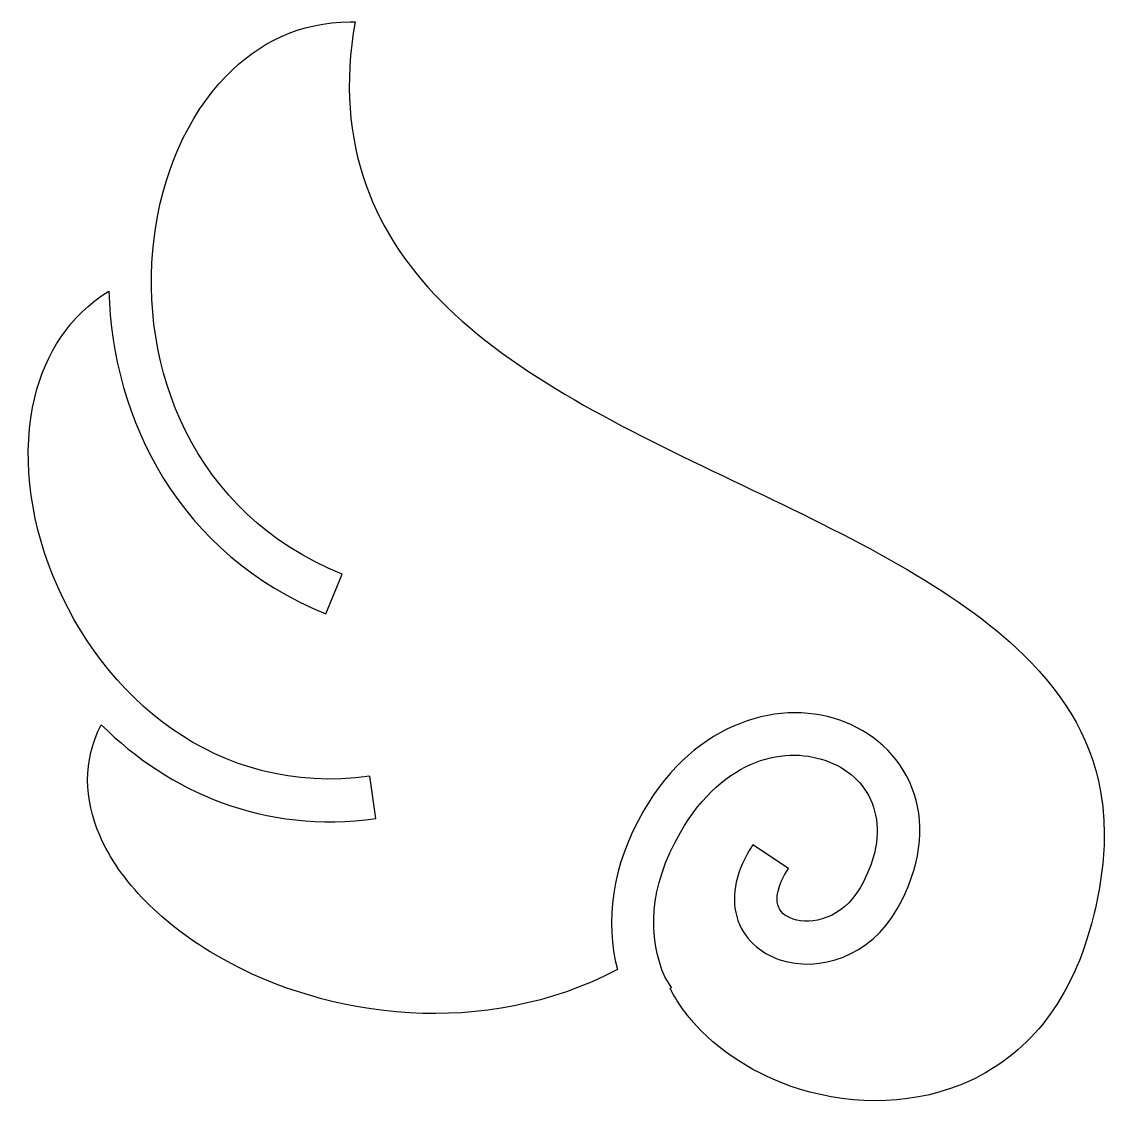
# Model space of a CAD drawing. Header units: centimetres. Extents: x -10.1 to 9.9, y -10.1 to 9.9.
import ezdxf

# ---------------------------------------------------------------- set-up
doc = ezdxf.new("R2010")
doc.units = ezdxf.units.CM
doc.header["$MEASUREMENT"] = 0
doc.layers.add('Layer 1', color=7, linetype='Continuous')

msp = doc.modelspace()

# ---------------------------------------------------------------- linework, layer by layer
at = {"layer": 'Layer 1'}
msp.add_open_spline([(-4.02578, 9.91344), (-4.95664, 9.90471), (-5.71136, 9.52811), (-6.31204, 8.9106), (-6.31204, 8.9106), (-7.02067, 8.18219), (-7.49325, 7.10109), (-7.63763, 5.91937), (-7.63763, 5.91937), (-7.92635, 3.55586), (-6.93975, 0.8612), (-4.17589, -0.26351), (-4.17589, -0.26351), (-4.17589, -0.26351), (-4.47242, -0.99356), (-4.47242, -0.99356), (-4.47242, -0.99356), (-7.17657, 0.10686), (-8.40564, 2.58047), (-8.46918, 4.95212), (-8.46918, 4.95212), (-9.20122, 4.49392), (-9.63335, 3.81148), (-9.83302, 2.99397), (-9.83302, 2.99397), (-10.07456, 2.00522), (-9.94801, 0.82063), (-9.49964, -0.28855), (-9.49964, -0.28855), (-8.60298, -2.50701), (-6.49011, -4.37277), (-3.66208, -3.98221), (-3.66208, -3.98221), (-3.66208, -3.98221), (-3.554, -4.76358), (-3.554, -4.76358), (-3.554, -4.76358), (-5.61159, -5.04779), (-7.35683, -4.27544), (-8.61023, -3.03343), (-8.61023, -3.03343), (-8.95398, -3.71723), (-8.92666, -4.39394), (-8.63793, -5.07065), (-8.63793, -5.07065), (-8.28068, -5.90785), (-7.4784, -6.72583), (-6.4083, -7.3306), (-6.4083, -7.3306), (-4.42282, -8.45269), (-1.56742, -8.82984), (0.89477, -7.5454), (0.89477, -7.5454), (0.6658, -6.66029), (0.78294, -5.64472), (1.37304, -4.62261), (1.37304, -4.62261), (2.33067, -2.96406), (3.93601, -2.52138), (5.09963, -2.99122), (5.09963, -2.99122), (5.68146, -3.22618), (6.1572, -3.68931), (6.3594, -4.30505), (6.3594, -4.30505), (6.56164, -4.9207), (6.47899, -5.6672), (6.04841, -6.4266), (6.04841, -6.4266), (5.55083, -7.30412), (4.60863, -7.60212), (3.8873, -7.36357), (3.8873, -7.36357), (3.52668, -7.24423), (3.20334, -6.96563), (3.09138, -6.56761), (3.09138, -6.56761), (2.97951, -6.16954), (3.08539, -5.70882), (3.38921, -5.2472), (3.38921, -5.2472), (3.38921, -5.2472), (4.04678, -5.68077), (4.04678, -5.68077), (4.04678, -5.68077), (3.8259, -6.01622), (3.81486, -6.23233), (3.84901, -6.35407), (3.84901, -6.35407), (3.88329, -6.47585), (3.96877, -6.56048), (4.13364, -6.61501), (4.13364, -6.61501), (4.46348, -6.7241), (5.03953, -6.6086), (5.36317, -6.03781), (5.36317, -6.03781), (5.70844, -5.4289), (5.73509, -4.93373), (5.60956, -4.55139), (5.60956, -4.55139), (5.48407, -4.1691), (5.19437, -3.87864), (4.80449, -3.72123), (4.80449, -3.72123), (4.02468, -3.40636), (2.85886, -3.62538), (2.05564, -5.01663), (2.05564, -5.01663), (1.46428, -6.04089), (1.44956, -6.93004), (1.77227, -7.6916), (1.77227, -7.6916), (1.77227, -7.6916), (1.89093, -7.87608), (1.89093, -7.87608), (1.89093, -7.87608), (1.88262, -7.88156), (1.87419, -7.88662), (1.86588, -7.89194), (1.86588, -7.89194), (1.87668, -7.9129), (1.88751, -7.93445), (1.89877, -7.95519), (1.89877, -7.95519), (1.98079, -8.10552), (2.07663, -8.25066), (2.1861, -8.38868), (2.1861, -8.38868), (2.19032, -8.39416), (2.19496, -8.39922), (2.19926, -8.40458), (2.19926, -8.40458), (2.21592, -8.42524), (2.23342, -8.44607), (2.2507, -8.46648), (2.2507, -8.46648), (2.73597, -9.04237), (3.4465, -9.49445), (4.24575, -9.74345), (4.24575, -9.74345), (5.26874, -10.06211), (6.42145, -10.04478), (7.40173, -9.58532), (7.40173, -9.58532), (8.38205, -9.12582), (9.21221, -8.23713), (9.62356, -6.70209), (9.62356, -6.70209), (9.76368, -6.17895), (9.83777, -5.6995), (9.85548, -5.25518), (9.85548, -5.25518), (9.8559, -5.23755), (9.85645, -5.2201), (9.85675, -5.20247), (9.85675, -5.20247), (9.86042, -4.98741), (9.85304, -4.77042), (9.83301, -4.55283), (9.83301, -4.55283), (9.83145, -4.53567), (9.82947, -4.51851), (9.82774, -4.50139), (9.82774, -4.50139), (9.82639, -4.49), (9.82521, -4.47845), (9.82382, -4.46711), (9.82382, -4.46711), (9.68488, -3.3796), (9.1566, -2.52064), (8.37556, -1.74993), (8.37556, -1.74993), (7.12591, -0.51694), (5.18353, 0.42754), (3.19944, 1.37577), (3.19944, 1.37577), (1.21535, 2.324), (-0.81124, 3.27755), (-2.23496, 4.65037), (-2.23496, 4.65037), (-3.57097, 5.93873), (-4.34024, 7.6521), (-3.93488, 9.91352), (-3.93488, 9.91352), (-3.96524, 9.91394), (-3.99577, 9.91377), (-4.02579, 9.91352), (-4.02579, 9.91352), (-4.02579, 9.91352), (-4.02578, 9.91344), (-4.02578, 9.91344)], degree=3, knots=[0, 0, 0, 0, 0.02040816, 0.02040816, 0.02040816, 0.02040816, 0.04081633, 0.04081633, 0.04081633, 0.04081633, 0.06122449, 0.06122449, 0.06122449, 0.06122449, 0.08163265, 0.08163265, 0.08163265, 0.08163265, 0.10204082, 0.10204082, 0.10204082, 0.10204082, 0.12244898, 0.12244898, 0.12244898, 0.12244898, 0.14285714, 0.14285714, 0.14285714, 0.14285714, 0.16326531, 0.16326531, 0.16326531, 0.16326531, 0.18367347, 0.18367347, 0.18367347, 0.18367347, 0.20408163, 0.20408163, 0.20408163, 0.20408163, 0.2244898, 0.2244898, 0.2244898, 0.2244898, 0.24489796, 0.24489796, 0.24489796, 0.24489796, 0.26530612, 0.26530612, 0.26530612, 0.26530612, 0.28571429, 0.28571429, 0.28571429, 0.28571429, 0.30612245, 0.30612245, 0.30612245, 0.30612245, 0.32653061, 0.32653061, 0.32653061, 0.32653061, 0.34693878, 0.34693878, 0.34693878, 0.34693878, 0.36734694, 0.36734694, 0.36734694, 0.36734694, 0.3877551, 0.3877551, 0.3877551, 0.3877551, 0.40816327, 0.40816327, 0.40816327, 0.40816327, 0.42857143, 0.42857143, 0.42857143, 0.42857143, 0.44897959, 0.44897959, 0.44897959, 0.44897959, 0.46938776, 0.46938776, 0.46938776, 0.46938776, 0.48979592, 0.48979592, 0.48979592, 0.48979592, 0.51020408, 0.51020408, 0.51020408, 0.51020408, 0.53061224, 0.53061224, 0.53061224, 0.53061224, 0.55102041, 0.55102041, 0.55102041, 0.55102041, 0.57142857, 0.57142857, 0.57142857, 0.57142857, 0.59183673, 0.59183673, 0.59183673, 0.59183673, 0.6122449, 0.6122449, 0.6122449, 0.6122449, 0.63265306, 0.63265306, 0.63265306, 0.63265306, 0.65306122, 0.65306122, 0.65306122, 0.65306122, 0.67346939, 0.67346939, 0.67346939, 0.67346939, 0.69387755, 0.69387755, 0.69387755, 0.69387755, 0.71428571, 0.71428571, 0.71428571, 0.71428571, 0.73469388, 0.73469388, 0.73469388, 0.73469388, 0.75510204, 0.75510204, 0.75510204, 0.75510204, 0.7755102, 0.7755102, 0.7755102, 0.7755102, 0.79591837, 0.79591837, 0.79591837, 0.79591837, 0.81632653, 0.81632653, 0.81632653, 0.81632653, 0.83673469, 0.83673469, 0.83673469, 0.83673469, 0.85714286, 0.85714286, 0.85714286, 0.85714286, 0.87755102, 0.87755102, 0.87755102, 0.87755102, 0.89795918, 0.89795918, 0.89795918, 0.89795918, 0.91836735, 0.91836735, 0.91836735, 0.91836735, 0.93877551, 0.93877551, 0.93877551, 0.93877551, 0.95918367, 0.95918367, 0.95918367, 0.95918367, 1, 1, 1, 1], dxfattribs=at)

doc.saveas('drawing.dxf')
